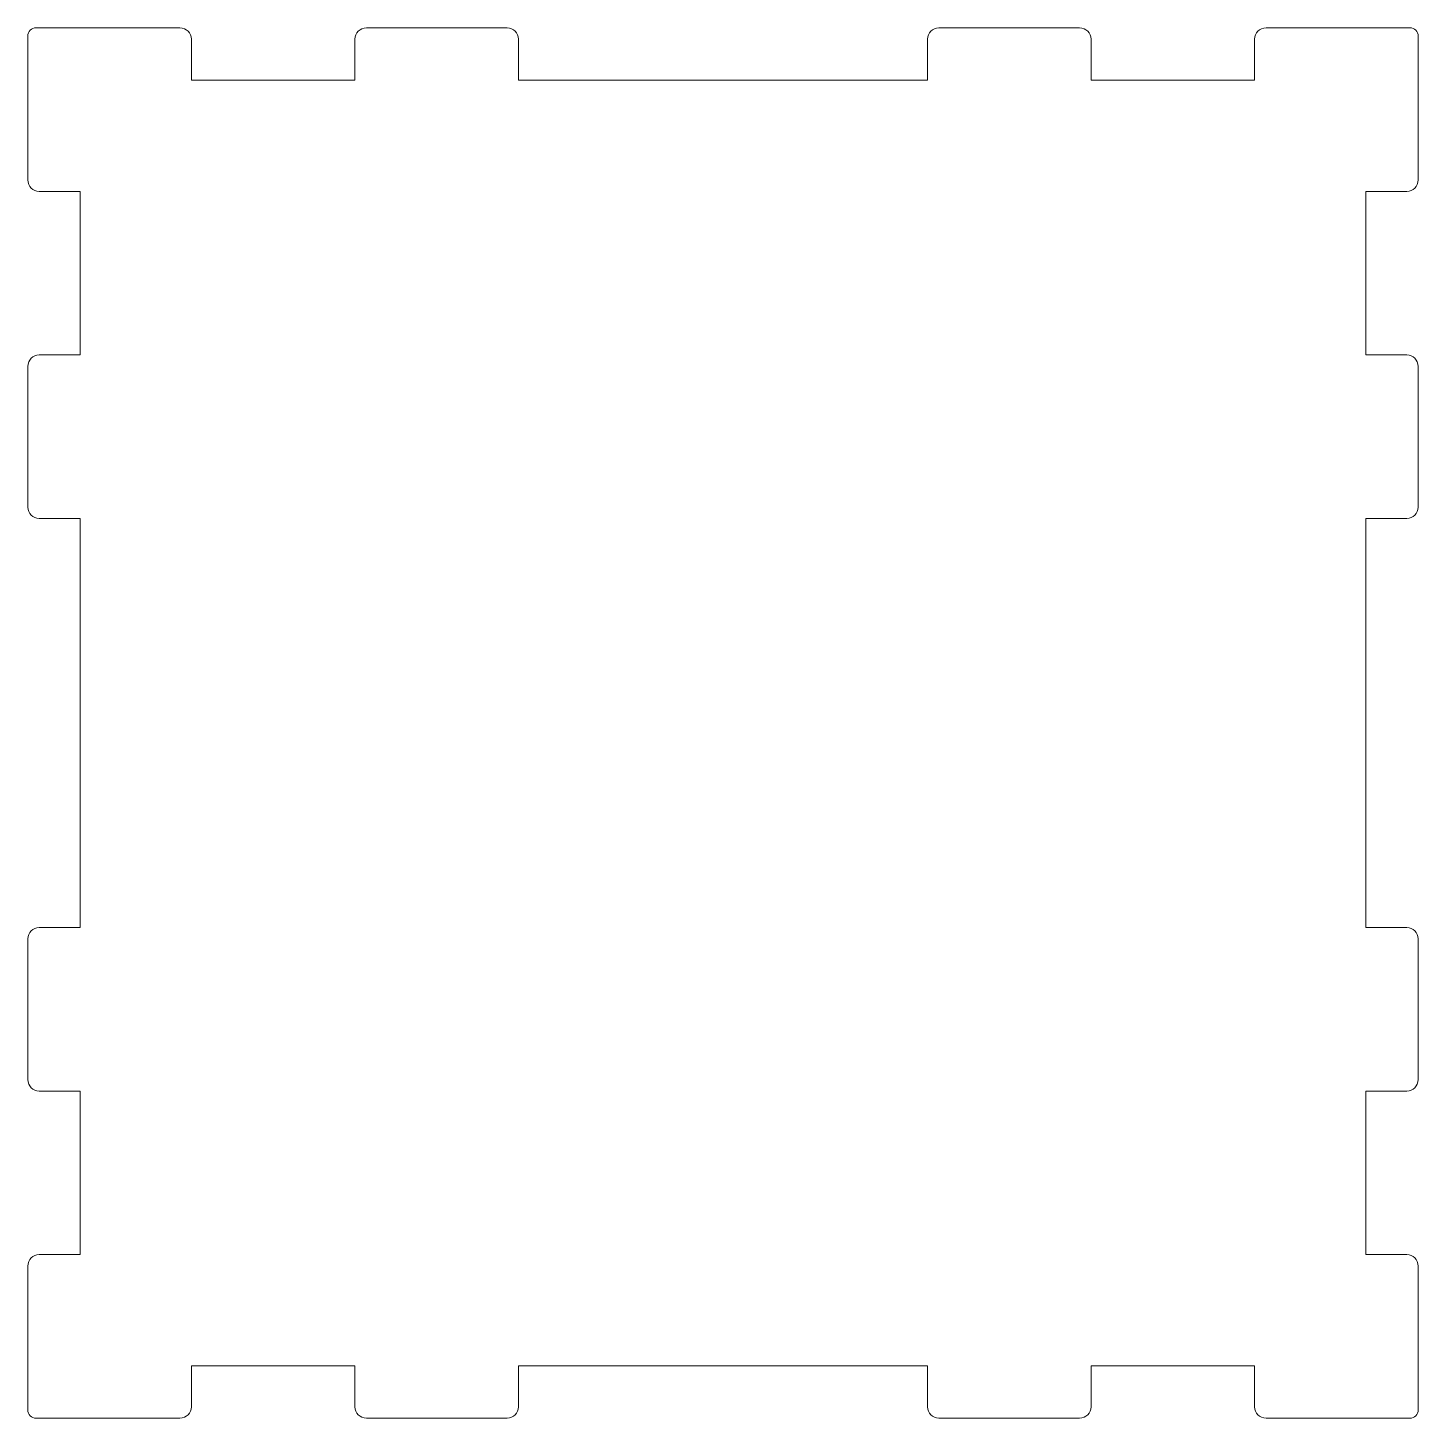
# Model space of a CAD drawing. Header units: inches. Extents: x 110 to 587, y -364 to 80.
# Drawn here: x 502.2 to 587.2, y -363.8 to -278.8 of the extents above; entities that cross this region are included whole.
import ezdxf

# ---------------------------------------------------------------- set-up
doc = ezdxf.new("R2010")
doc.units = ezdxf.units.IN
doc.header["$MEASUREMENT"] = 0
doc.layers.add('design5', color=7, linetype='Continuous')

msp = doc.modelspace()

# ---------------------------------------------------------------- linework, layer by layer
at = {"layer": 'design5', "color": 1, "lineweight": 9}
msp.add_open_spline([(522.89, -278.804), (522.504, -278.804), (522.19, -279.118), (522.19, -279.504), (522.19, -279.504), (522.19, -282.005), (522.19, -282.005), (522.19, -282.005), (512.19, -282.005), (512.19, -282.005), (512.19, -282.005), (512.19, -279.504), (512.19, -279.504), (512.19, -279.118), (511.876, -278.804), (511.49, -278.804), (511.49, -278.804), (502.69, -278.804), (502.69, -278.804), (502.414, -278.804), (502.19, -279.028), (502.19, -279.304), (502.19, -279.304), (502.19, -288.105), (502.19, -288.105), (502.19, -288.492), (502.503, -288.805), (502.89, -288.805), (503.832, -288.805), (505.389, -288.805), (505.389, -288.805), (505.389, -288.805), (505.389, -298.806), (505.389, -298.806), (505.389, -298.806), (502.89, -298.806), (502.89, -298.806), (502.503, -298.806), (502.19, -299.119), (502.19, -299.506), (502.19, -299.506), (502.19, -308.106), (502.19, -308.106), (502.19, -308.493), (502.503, -308.806), (502.89, -308.806), (503.832, -308.806), (505.389, -308.806), (505.389, -308.806), (505.389, -308.806), (505.389, -333.805), (505.389, -333.805), (505.389, -333.805), (502.89, -333.804), (502.89, -333.804), (502.503, -333.804), (502.19, -334.117), (502.19, -334.504), (502.19, -334.504), (502.19, -343.104), (502.19, -343.104), (502.19, -343.491), (502.503, -343.804), (502.89, -343.804), (502.89, -343.804), (505.389, -343.804), (505.389, -343.804), (505.389, -343.804), (505.39, -353.805), (505.39, -353.805), (505.39, -353.805), (503.832, -353.805), (502.89, -353.805), (502.503, -353.805), (502.19, -354.118), (502.19, -354.505), (502.19, -354.505), (502.19, -363.306), (502.19, -363.306), (502.19, -363.582), (502.414, -363.806), (502.69, -363.806), (502.69, -363.806), (511.49, -363.806), (511.49, -363.806), (511.876, -363.806), (512.19, -363.492), (512.19, -363.106), (512.19, -363.106), (512.19, -360.607), (512.19, -360.607), (512.19, -360.607), (522.19, -360.607), (522.19, -360.607), (522.19, -360.607), (522.19, -363.106), (522.19, -363.106), (522.19, -363.492), (522.504, -363.806), (522.89, -363.806), (522.89, -363.806), (531.49, -363.806), (531.49, -363.806), (531.876, -363.806), (532.19, -363.492), (532.19, -363.106), (532.19, -363.106), (532.19, -360.606), (532.19, -360.606), (532.19, -360.606), (557.189, -360.607), (557.189, -360.607), (557.189, -360.607), (557.189, -363.106), (557.189, -363.106), (557.189, -363.492), (557.503, -363.806), (557.889, -363.806), (557.889, -363.806), (566.489, -363.806), (566.489, -363.806), (566.876, -363.806), (567.19, -363.492), (567.19, -363.106), (567.19, -363.106), (567.19, -360.607), (567.19, -360.607), (567.19, -360.607), (577.189, -360.607), (577.189, -360.607), (577.189, -360.607), (577.189, -363.106), (577.189, -363.106), (577.189, -363.492), (577.503, -363.806), (577.889, -363.806), (577.889, -363.806), (586.69, -363.806), (586.69, -363.806), (586.966, -363.806), (587.19, -363.582), (587.19, -363.306), (587.19, -363.306), (587.19, -354.505), (587.19, -354.505), (587.19, -354.118), (586.876, -353.805), (586.489, -353.805), (585.548, -353.805), (583.99, -353.805), (583.99, -353.805), (583.99, -353.805), (583.99, -343.804), (583.99, -343.804), (583.99, -343.804), (586.49, -343.804), (586.49, -343.804), (586.876, -343.804), (587.19, -343.491), (587.19, -343.104), (587.19, -343.104), (587.19, -334.504), (587.19, -334.504), (587.19, -334.117), (586.876, -333.804), (586.49, -333.804), (586.49, -333.804), (583.99, -333.805), (583.99, -333.805), (583.99, -333.805), (583.99, -308.806), (583.99, -308.806), (583.99, -308.806), (586.49, -308.806), (586.49, -308.806), (586.876, -308.806), (587.19, -308.493), (587.19, -308.106), (587.19, -308.106), (587.19, -299.506), (587.19, -299.506), (587.19, -299.119), (586.876, -298.806), (586.49, -298.806), (586.49, -298.806), (583.99, -298.806), (583.99, -298.806), (583.99, -298.806), (583.99, -288.805), (583.99, -288.805), (583.99, -288.805), (585.548, -288.805), (586.489, -288.805), (586.876, -288.805), (587.19, -288.492), (587.19, -288.105), (587.19, -288.105), (587.19, -279.304), (587.19, -279.304), (587.19, -279.028), (586.966, -278.804), (586.69, -278.804), (586.69, -278.804), (577.889, -278.804), (577.889, -278.804), (577.503, -278.804), (577.189, -279.118), (577.189, -279.504), (577.189, -279.504), (577.189, -282.005), (577.189, -282.005), (577.189, -282.005), (567.19, -282.005), (567.19, -282.005), (567.19, -282.005), (567.19, -279.504), (567.19, -279.504), (567.19, -279.118), (566.876, -278.804), (566.489, -278.804), (566.489, -278.804), (557.889, -278.804), (557.889, -278.804), (557.503, -278.804), (557.189, -279.118), (557.189, -279.504), (557.189, -279.504), (557.189, -282.005), (557.189, -282.005), (557.189, -282.005), (532.19, -282.005), (532.19, -282.003), (532.19, -282.003), (532.19, -279.504), (532.19, -279.504), (532.19, -279.118), (531.876, -278.804), (531.49, -278.804), (531.49, -278.804), (522.89, -278.804), (522.89, -278.804)], degree=3, knots=[0, 0, 0, 0, 1, 1, 1, 2, 2, 2, 3, 3, 3, 4, 4, 4, 5, 5, 5, 6, 6, 6, 7, 7, 7, 8, 8, 8, 9, 9, 9, 10, 10, 10, 11, 11, 11, 12, 12, 12, 13, 13, 13, 14, 14, 14, 15, 15, 15, 16, 16, 16, 17, 17, 17, 18, 18, 18, 19, 19, 19, 20, 20, 20, 21, 21, 21, 22, 22, 22, 23, 23, 23, 24, 24, 24, 25, 25, 25, 26, 26, 26, 27, 27, 27, 28, 28, 28, 29, 29, 29, 30, 30, 30, 31, 31, 31, 32, 32, 32, 33, 33, 33, 34, 34, 34, 35, 35, 35, 36, 36, 36, 37, 37, 37, 38, 38, 38, 39, 39, 39, 40, 40, 40, 41, 41, 41, 42, 42, 42, 43, 43, 43, 44, 44, 44, 45, 45, 45, 46, 46, 46, 47, 47, 47, 48, 48, 48, 49, 49, 49, 50, 50, 50, 51, 51, 51, 52, 52, 52, 53, 53, 53, 54, 54, 54, 55, 55, 55, 56, 56, 56, 57, 57, 57, 58, 58, 58, 59, 59, 59, 60, 60, 60, 61, 61, 61, 62, 62, 62, 63, 63, 63, 64, 64, 64, 65, 65, 65, 66, 66, 66, 67, 67, 67, 68, 68, 68, 69, 69, 69, 70, 70, 70, 71, 71, 71, 72, 72, 72, 73, 73, 73, 74, 74, 74, 75, 75, 75, 76, 76, 76, 77, 77, 77, 78, 78, 78, 79, 79, 79, 80, 80, 80, 80], dxfattribs=at)

doc.saveas('drawing.dxf')
